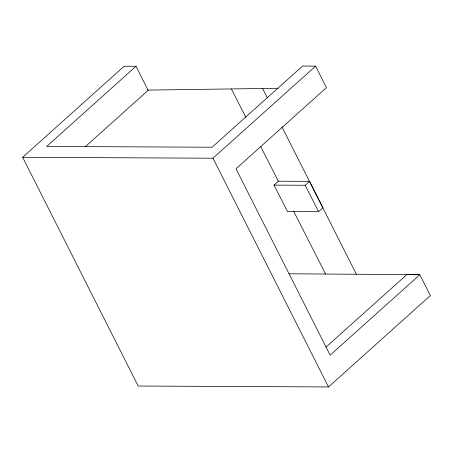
<?xml version="1.0" encoding="UTF-8"?>
<svg xmlns="http://www.w3.org/2000/svg" width="453" height="453" viewBox="0 0 453 453"><rect width="100%" height="100%" fill="white"/><g stroke="black" fill="none" stroke-linecap="round" stroke-linejoin="round"><path stroke-width="0.68" d="M274.031 185.107L278.352 181.211L309.49 181.381L322.91 207.751L318.589 211.653L287.451 211.483L274.031 185.107L305.169 185.277L309.49 181.381M289.025 273.776L419.818 274.716L430.35 295.566L328.51 386.941L138.188 386.035L22.65 157.304L124.167 66.217L136.002 66.274L148.148 90.317L85.079 146.902M136.002 66.274L46.653 146.444L212.095 147.231L302.564 66.059L315.611 66.121L326.466 87.61L235.996 168.782L330.146 355.169L419.818 274.716L406.771 274.654L326.018 347.111M22.65 157.304L212.972 158.216L315.611 66.121M147.582 90.102L278.029 88.284M305.169 185.277L318.589 211.653M231.392 88.935L245.764 117.18M260.781 146.687L278.352 181.211M293.686 211.341L325.594 274.042M262.587 88.499L267.338 97.916M281.919 126.783L356.386 274.263M212.972 158.216L328.51 386.941"/></g></svg>
